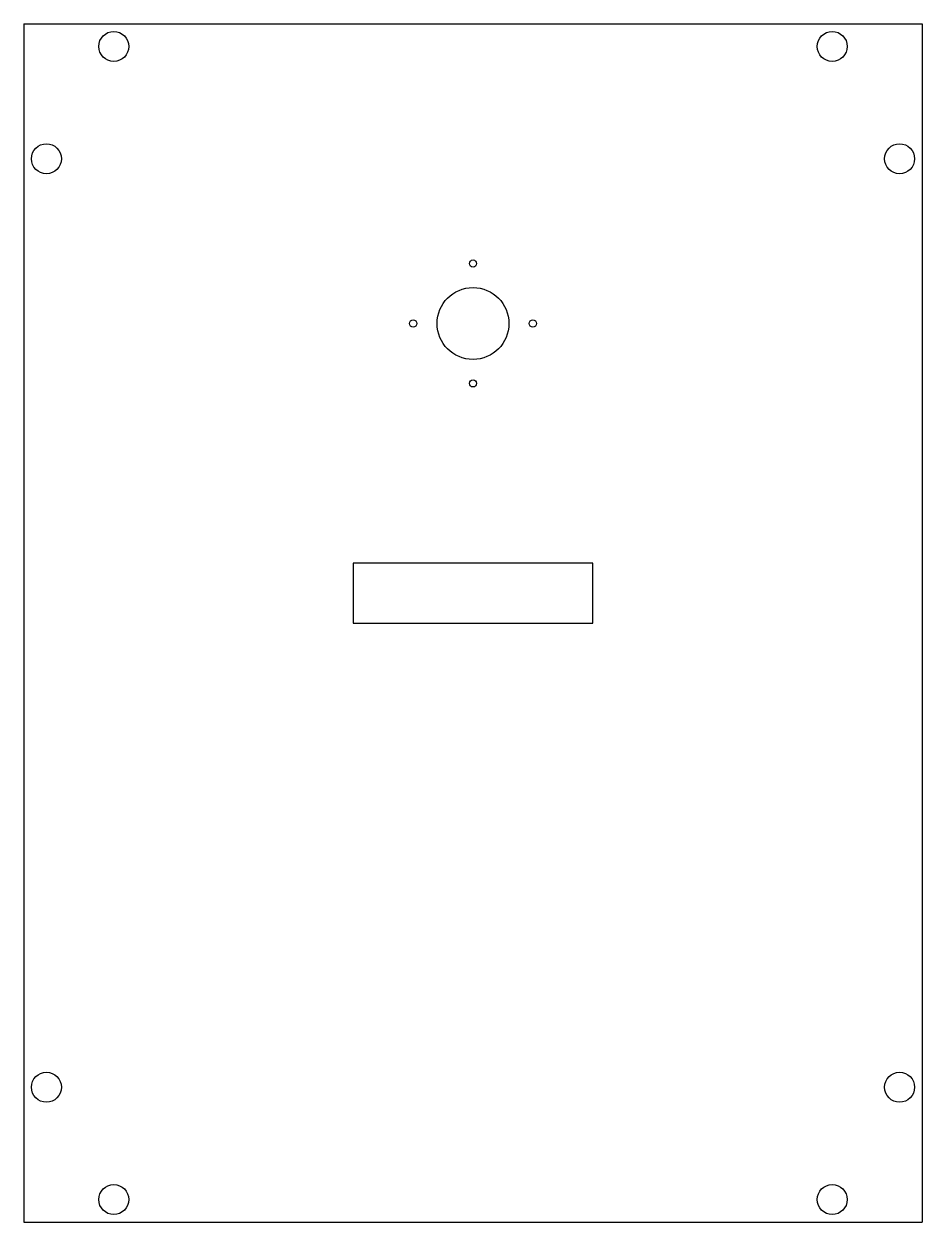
# Model space of a CAD drawing. Header units: millimetres. Extents: x 0 to 150, y -200 to 0.
import ezdxf

# ---------------------------------------------------------------- set-up
doc = ezdxf.new("R2010")
doc.units = ezdxf.units.MM

msp = doc.modelspace()

# ---------------------------------------------------------------- linework, layer by layer
at = {"color": 7, "linetype": 'Continuous', "lineweight": 25}
for p, q in [((0, 0), (0, -200)), ((0, 0), (150, 0)), ((150, 0), (150, -200)), ((55, -90), (55, -100)), ((95, -90), (55, -90)), ((95, -100), (95, -90)), ((55, -100), (95, -100)), ((0, -200), (150, -200))]:
    msp.add_line(p, q, dxfattribs=at)
for centre, radius in [((15, -3.75), 2.5), ((135, -3.75), 2.5), ((3.75, -22.5), 2.5), ((146.25, -22.5), 2.5), ((75, -40), 0.6), ((75, -50), 6), ((65, -50), 0.6), ((85, -50), 0.6), ((75, -60), 0.6), ((3.75, -177.5), 2.5), ((146.25, -177.5), 2.5), ((15, -196.25), 2.5), ((135, -196.25), 2.5)]:
    msp.add_circle(centre, radius, dxfattribs=at)

doc.saveas('drawing.dxf')
